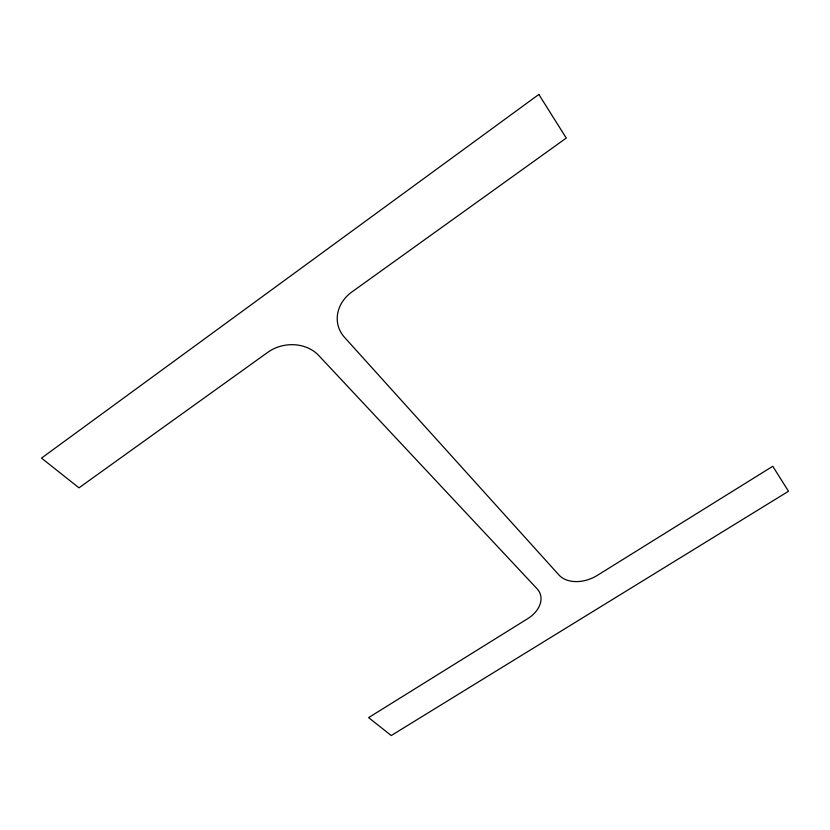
<?xml version="1.0" encoding="UTF-8"?>
<svg xmlns="http://www.w3.org/2000/svg" width="830" height="830" viewBox="0 0 830 830"><rect width="100%" height="100%" fill="white"/><g stroke="black" fill="none" stroke-linecap="round" stroke-linejoin="round"><path stroke-width="1.25" d="M538.836 94.454L41.5 458.108L78.985 487.843L267.851 352.273A35.887 30.15 -8 0 1 318.71 355.468L537.093 588.792A29.029 20.159 -19.6 0 1 527.486 618.817L368.613 717.608L391.231 735.546L788.5 491.267L772.772 466.273L597.268 575.418A29.538 20.709 -23.2 0 1 559.005 575.045L344.429 337.239A36.292 31.499 -16.5 0 1 351.899 291.942L566.268 138.06L538.836 94.454"/></g></svg>
